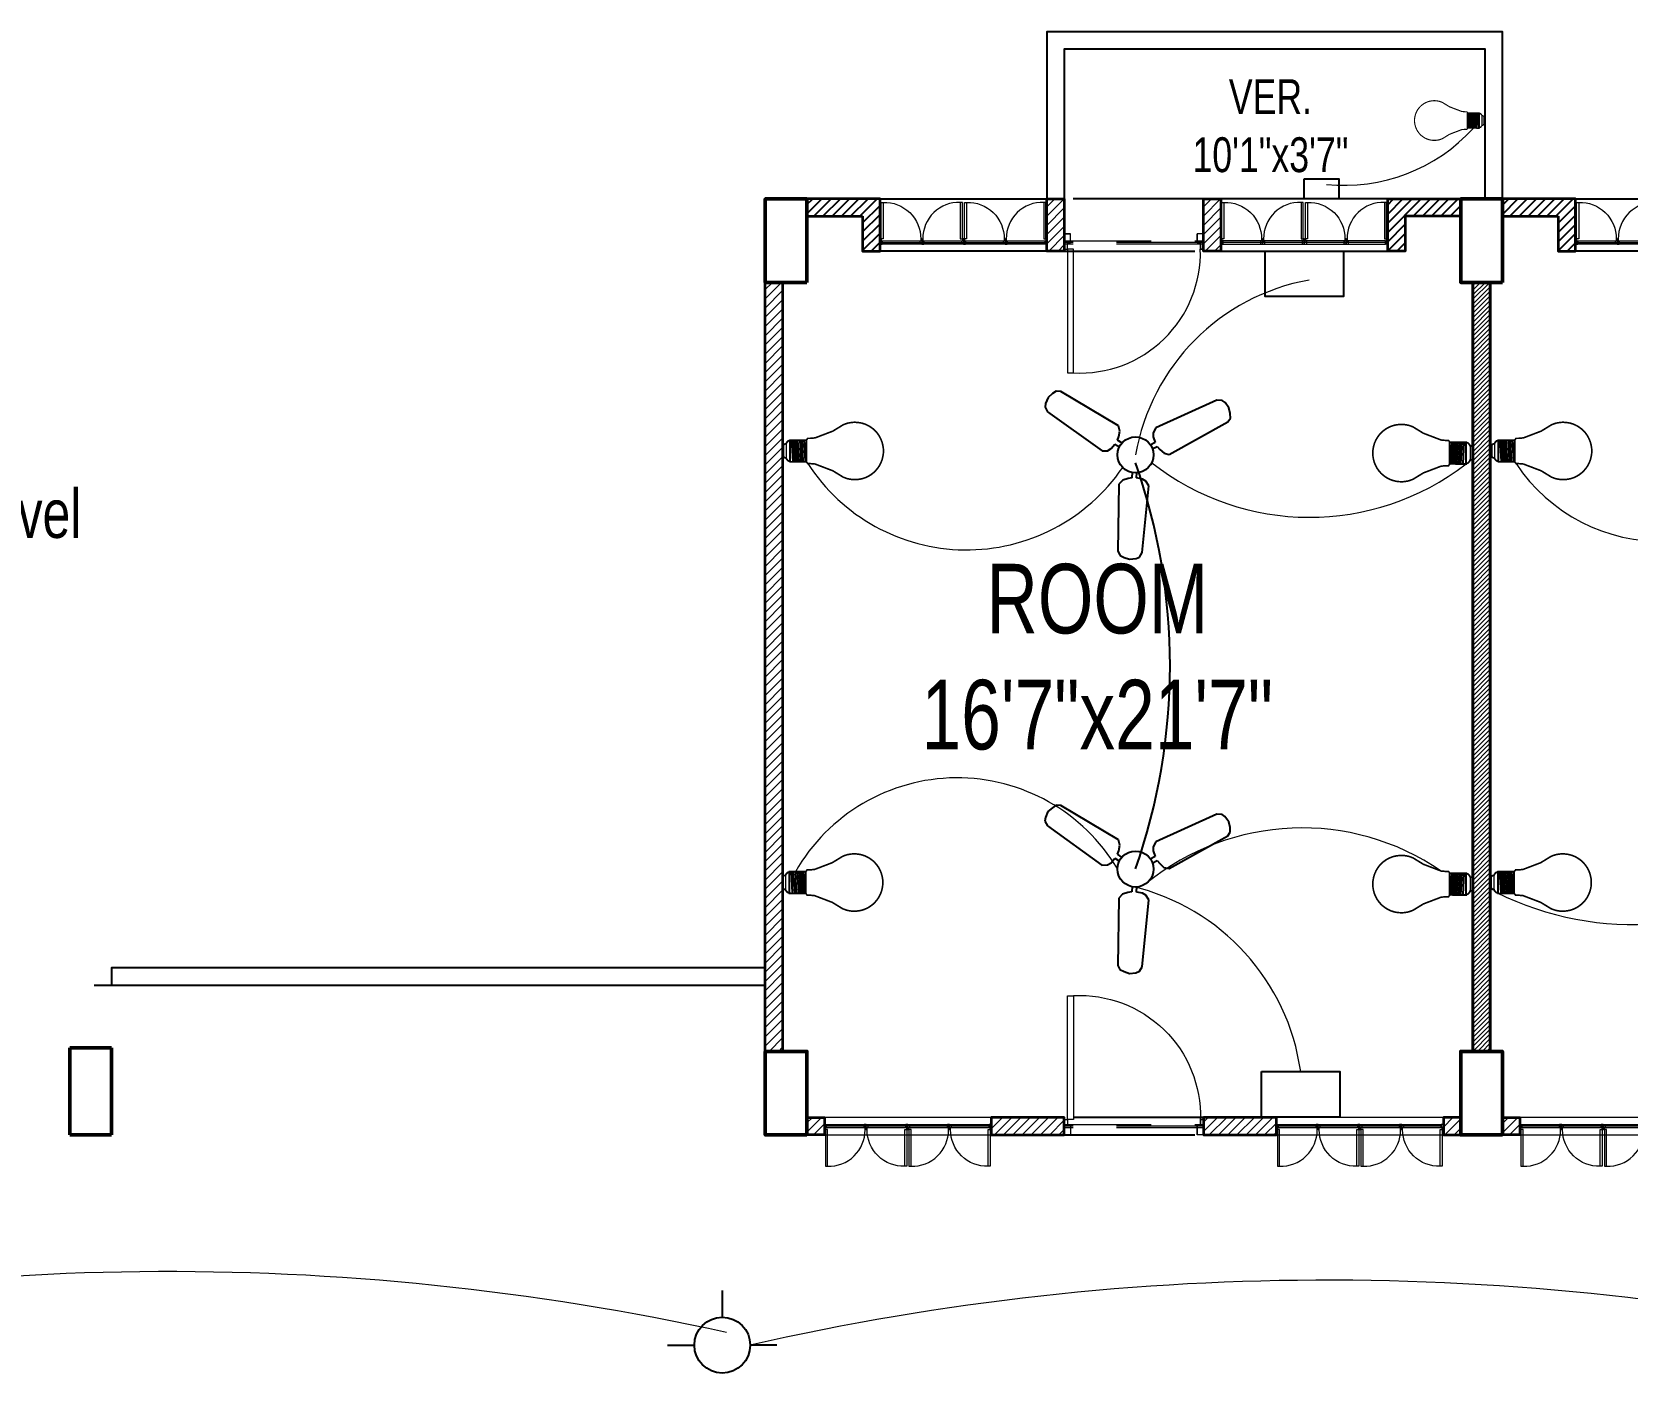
# Model space of a CAD drawing. Extents: x 0 to 3898, y 0 to 1781.
# Drawn here: x 527.7 to 986.5, y 368.3 to 753.8 of the extents above; entities that cross this region are included whole.
import ezdxf

# ---------------------------------------------------------------- set-up
doc = ezdxf.new("R2010")
doc.units = 0
doc.header["$LTSCALE"] = 10
doc.linetypes.add('DASHED2', pattern=[0.375, 0.25, -0.125])
for name, color, linetype, lineweight in [('A-TEXT', 7, 'Continuous', 5), ('ar-DOOR-WOOD', 44, 'Continuous', 0), ('column', 1, 'Continuous', 50), ('e conduit 1', 90, 'Continuous', 5), ('e conduit 2', 210, 'Continuous', 5), ('Main Wall', 250, 'Continuous', 13)]:
    doc.layers.add(name, color=color, linetype=linetype, lineweight=lineweight)
doc.layers.add('DESCCHILD', color=7, linetype='Continuous')
doc.layers.add('hatch brick', color=32, linetype='Continuous', lineweight=0, transparency=0.4)
doc.styles.add('SIMPLE', font='romantic.ttf')
pattern_1 = [(45, (0, 0), (-1.3258252147, 1.3258252147), [])]
pattern_2 = [(45, (-1497551.3946, -132528.2005), (-1.3258252147, 1.3258252147), [])]

# ---------------------------------------------------------------- blocks, each defined once
blk = doc.blocks.new('DOOR_45')
at = {"layer": 'ar-DOOR-WOOD'}
for p, q in [((-11008.75, 15426.44), (-11008.75, 15424.44)), ((-10968.75, 15426.44), (-11008.75, 15426.44)), ((-10968.75, 15427.44), (-10963.75, 15427.44)), ((-10968.75, 15427.44), (-10968.75, 15426.44)), ((-10968.75, 15424.44), (-10968.75, 15426.44)), ((-10968.75, 15426.44), (-10966.75, 15426.44)), ((-10966.75, 15426.44), (-10966.75, 15425.44)), ((-10966.75, 15425.44), (-10963.75, 15425.44)), ((-10963.75, 15427.44), (-10963.75, 15425.44)), ((-11008.75, 15424.44), (-10968.75, 15424.44)), ((-10966.75, 15384.44), (-10963.75, 15384.44)), ((-10966.75, 15383.44), (-10966.75, 15384.44)), ((-10963.75, 15382.44), (-10963.75, 15384.44)), ((-10968.75, 15382.44), (-10968.75, 15383.44)), ((-10968.75, 15383.44), (-10966.75, 15383.44)), ((-10968.75, 15382.44), (-10963.75, 15382.44))]:
    blk.add_line(p, q, dxfattribs=at)
for points in [[(-10968.75, 15426.44), (-11008.75, 15426.44), (-11008.75, 15424.44), (-10968.75, 15424.44)], [(-10963.75, 15427.44), (-10968.75, 15427.44), (-10968.75, 15426.44), (-10966.75, 15426.44), (-10966.75, 15425.44), (-10963.75, 15425.44)], [(-10968.75, 15383.44), (-10968.75, 15382.44), (-10963.75, 15382.44), (-10963.75, 15384.44), (-10966.75, 15384.44), (-10966.75, 15383.44)]]:
    blk.add_lwpolyline(points, close=True, dxfattribs=at)
blk.add_arc((-10969.89, 15422.35), 38.92, 176.9083, 271.677, dxfattribs=at)
blk = doc.blocks.new('DOOR_40')
at = {"layer": 'ar-DOOR-WOOD'}
for p, q in [((-11029.1, 15421.4), (-11064.1, 15421.4)), ((-11064.1, 15421.4), (-11064.1, 15419.4)), ((-11064.1, 15419.4), (-11029.1, 15419.4)), ((-11029.1, 15422.4), (-11024.1, 15422.4)), ((-11029.1, 15422.4), (-11029.1, 15421.4)), ((-11029.1, 15419.4), (-11029.1, 15421.4)), ((-11029.1, 15421.4), (-11027.1, 15421.4)), ((-11027.1, 15421.4), (-11027.1, 15420.4)), ((-11027.1, 15420.4), (-11024.1, 15420.4)), ((-11024.1, 15422.4), (-11024.1, 15420.4)), ((-11029.1, 15383.4), (-11027.1, 15383.4)), ((-11029.1, 15382.4), (-11029.1, 15383.4)), ((-11029.1, 15382.4), (-11024.1, 15382.4)), ((-11027.1, 15383.4), (-11027.1, 15384.4)), ((-11027.1, 15384.4), (-11024.1, 15384.4)), ((-11024.1, 15382.4), (-11024.1, 15384.4))]:
    blk.add_line(p, q, dxfattribs=at)
blk.add_arc((-11029.4, 15418.2), 34.8, 178.03, 270.3561, dxfattribs=at)
blk = doc.blocks.new('room 1')
h = blk.add_hatch()
h.set_pattern_fill('ANSI31', color=256, scale=15)
h.set_pattern_definition(pattern_1)
h.paths.add_polyline_path([(1498318.01, 133229.01), (1498318.01, 133219.01), (1498323.01, 133219.01), (1498323.01, 133234.01), (1498302.01, 133234.01), (1498302.01, 133229.01), (1498302.01, 133229.01)])
h = blk.add_hatch()
h.set_pattern_fill('ANSI31', color=256, scale=15)
h.set_pattern_definition(pattern_1)
h.paths.add_polyline_path([(1498474.01, 133229.01), (1498474.01, 133219.01), (1498469.01, 133219.01), (1498469.01, 133234.01), (1498490.01, 133234.01), (1498490.01, 133229.01), (1498490.01, 133229.01)])
at = {"layer": 'hatch brick'}
h = blk.add_hatch(dxfattribs=at)
h.set_pattern_fill('ANSI31', color=256, scale=15)
h.set_pattern_definition([(45, (69, 2), (-1.3258252147, 1.3258252147), [])])
h.paths.add_polyline_path([(1498376.01, 133234.01), (1498376.01, 133219.01), (1498376.01, 133219.01), (1498371.01, 133219.01), (1498371.01, 133234.01)])
h = blk.add_hatch(dxfattribs=at)
h.set_pattern_fill('ANSI31', color=256, scale=15)
h.set_pattern_definition([(45, (114, 2), (-1.3258252147, 1.3258252147), [])])
h.paths.add_polyline_path([(1498421.01, 133234.01), (1498421.01, 133219.01), (1498421.01, 133219.01), (1498416.01, 133219.01), (1498416.01, 133234.01)])
h = blk.add_hatch(dxfattribs=at)
h.set_pattern_fill('ANSI31', color=256, scale=15)
h.set_pattern_definition(pattern_1)
h.paths.add_polyline_path([(1498298.51, 132989.01), (1498293.51, 132989.01), (1498293.51, 133210.01), (1498298.51, 133210.01)])
h = blk.add_hatch(dxfattribs=at)
h.set_pattern_fill('ANSI31', color=256, scale=15)
h.set_pattern_definition(pattern_1)
h.paths.add_polyline_path([(1498493.51, 132989.01), (1498498.51, 132989.01), (1498498.51, 133210.01), (1498493.51, 133210.01)])
h = blk.add_hatch(dxfattribs=at)
h.set_pattern_fill('ANSI31', color=256, scale=15)
h.set_pattern_definition([(45, (-14.5, 0), (-1.3258252147, 1.3258252147), [])])
h.paths.add_polyline_path([(1498302.01, 132970.01), (1498307.01, 132970.01), (1498307.01, 132965.01), (1498302.01, 132965.01)])
h = blk.add_hatch(dxfattribs=at)
h.set_pattern_fill('ANSI31', color=256, scale=15)
h.set_pattern_definition([(45, (-5, -252), (-1.3258252147, 1.3258252147), [])])
h.paths.add_polyline_path([(1498376.01, 132970.01), (1498355.01, 132970.01), (1498355.01, 132965.01), (1498376.01, 132965.01)])
h = blk.add_hatch(dxfattribs=at)
h.set_pattern_fill('ANSI31', color=256, scale=15)
h.set_pattern_definition([(45, (1.2113, 4e-09), (-1.3258252147, 1.3258252147), [])])
h.paths.add_polyline_path([(1498437.01, 132970.01), (1498416.01, 132970.01), (1498416.01, 132965.01), (1498437.01, 132965.01)])
h = blk.add_hatch(dxfattribs=at)
h.set_pattern_fill('ANSI31', color=256, scale=15)
h.set_pattern_definition(pattern_1)
h.paths.add_polyline_path([(1498490.01, 132970.01), (1498485.01, 132970.01), (1498485.01, 132965.01), (1498490.01, 132965.01)])
for points in [[(1498323.01, 133234.01), (1498371.01, 133234.01), (1498371.01, 133219.01), (1498323.01, 133219.01)], [(1498469.01, 133234.01), (1498421.01, 133234.01), (1498421.01, 133219.01), (1498469.01, 133219.01)]]:
    blk.add_lwpolyline(points, close=True)
at = {"linetype": 'DASHED2', "ltscale": 15}
for points in [[(1498376.01, 133219.01), (1498416.01, 133219.01), (1498416.01, 133234.01), (1498376.01, 133234.01)], [(1498376.01, 132965.01), (1498416.01, 132965.01), (1498416.01, 132970.01), (1498376.01, 132970.01)]]:
    blk.add_lwpolyline(points, close=True, dxfattribs=at)
at = {"layer": 'Main Wall', "color": 1, "lineweight": 50}
for points in [[(1498302.01, 133210.01), (1498290.01, 133210.01), (1498290.01, 133234.01), (1498302.01, 133234.01), (1498302.01, 133210.01)], [(1498502.01, 133210.01), (1498490.01, 133210.01), (1498490.01, 133234.01), (1498502.01, 133234.01), (1498502.01, 133210.01)], [(1498302.01, 132965.01), (1498290.01, 132965.01), (1498290.01, 132989.01), (1498302.01, 132989.01), (1498302.01, 132965.01)], [(1498502.01, 132965.01), (1498490.01, 132965.01), (1498490.01, 132989.01), (1498502.01, 132989.01), (1498502.01, 132965.01)]]:
    blk.add_lwpolyline(points, dxfattribs=at)
at = {"layer": 'Main Wall', "lineweight": 35}
for points in [[(1498318.01, 133229.01), (1498318.01, 133219.01), (1498323.01, 133219.01), (1498323.01, 133234.01), (1498302.01, 133234.01), (1498302.01, 133229.01), (1498302.01, 133229.01), (1498302.01, 133229.01), (1498318.01, 133229.01)], [(1498474.01, 133229.01), (1498474.01, 133219.01), (1498469.01, 133219.01), (1498469.01, 133234.01), (1498490.01, 133234.01), (1498490.01, 133229.01), (1498490.01, 133229.01), (1498490.01, 133229.01), (1498474.01, 133229.01)], [(1498376.01, 132970.01), (1498376.01, 132970.01), (1498355.01, 132970.01), (1498355.01, 132965.01), (1498376.01, 132965.01), (1498376.01, 132970.01)]]:
    blk.add_lwpolyline(points, dxfattribs=at)
for points in [[(1498376.01, 133234.01), (1498376.01, 133219.01), (1498376.01, 133219.01), (1498376.01, 133219.01), (1498371.01, 133219.01), (1498371.01, 133234.01)], [(1498421.01, 133234.01), (1498421.01, 133219.01), (1498421.01, 133219.01), (1498421.01, 133219.01), (1498416.01, 133219.01), (1498416.01, 133234.01)], [(1498298.51, 132989.01), (1498293.51, 132989.01), (1498293.51, 133210.01), (1498298.51, 133210.01)], [(1498493.51, 132989.01), (1498498.51, 132989.01), (1498498.51, 133210.01), (1498493.51, 133210.01)], [(1498302.01, 132970.01), (1498307.01, 132970.01), (1498307.01, 132965.01), (1498302.01, 132965.01)], [(1498437.01, 132970.01), (1498416.01, 132970.01), (1498416.01, 132965.01), (1498437.01, 132965.01)], [(1498490.01, 132970.01), (1498485.01, 132970.01), (1498485.01, 132965.01), (1498490.01, 132965.01)]]:
    blk.add_lwpolyline(points, close=True, dxfattribs=at)
at = {"layer": 'Main Wall', "color": 150}
for points in [[(1498371.01, 133221.01), (1498323.61, 133221.01), (1498323.61, 133222.01), (1498371.01, 133222.01)], [(1498371.01, 133221.01), (1498323.61, 133221.01), (1498323.61, 133221.51), (1498371.01, 133221.51)], [(1498421.01, 133221.01), (1498468.41, 133221.01), (1498468.41, 133222.01), (1498421.01, 133222.01)], [(1498421.01, 133221.01), (1498468.41, 133221.01), (1498468.41, 133221.51), (1498421.01, 133221.51)], [(1498307.01, 132968.01), (1498354.41, 132968.01), (1498354.41, 132967.01), (1498307.01, 132967.01)], [(1498307.01, 132968.01), (1498354.41, 132968.01), (1498354.41, 132967.51), (1498307.01, 132967.51)], [(1498437.61, 132968.01), (1498484.41, 132968.01), (1498484.41, 132967.01), (1498437.61, 132967.01)], [(1498437.61, 132968.01), (1498484.41, 132968.01), (1498484.41, 132967.51), (1498437.61, 132967.51)]]:
    blk.add_lwpolyline(points, close=True, dxfattribs=at)
at = {"layer": 'Main Wall', "color": 150, "linetype": 'DASHED2', "ltscale": 10}
for points in [[(1498376.01, 133222.01), (1498416.01, 133222.01), (1498416.01, 133221.01), (1498376.01, 133221.01)], [(1498376.01, 133222.01), (1498416.01, 133222.01), (1498416.01, 133221.51), (1498376.01, 133221.51)], [(1498376.01, 132968.01), (1498416.01, 132968.01), (1498416.01, 132967.01), (1498376.01, 132967.01)], [(1498376.01, 132968.01), (1498416.01, 132968.01), (1498416.01, 132967.51), (1498376.01, 132967.51)]]:
    blk.add_lwpolyline(points, close=True, dxfattribs=at)
at = {"layer": 'Main Wall'}
for points in [[(1498307.01, 132965.01), (1498355.01, 132965.01), (1498355.01, 132970.01), (1498307.01, 132970.01)], [(1498437.01, 132965.01), (1498485.01, 132965.01), (1498485.01, 132970.01), (1498437.01, 132970.01)]]:
    blk.add_lwpolyline(points, close=True, dxfattribs=at)
at = {"layer": 'Main Wall', "extrusion": (0, 0, -1)}
for name, p, xscale, yscale, zscale, rotation in [('DOOR_40', (-1502949.75, 129913.77), 0.2999999999999545, 0.2999999999999545, -0.2999999999999545, 270), ('DOOR_40', (-1502973.75, 129913.77), 0.2999999999999545, 0.2999999999999545, -0.2999999999999545, 270), ('DOOR_40', (-1493818.28, 129913.77), -0.2999999999999545, 0.2999999999999545, -0.2999999999999545, 90), ('DOOR_40', (-1493842.28, 129913.77), -0.2999999999999545, 0.2999999999999545, -0.2999999999999545, 90), ('DOOR_45', (-1512089.3, 142969.57), -0.8888888888889142, 0.8888888888889142, -0.8888888888889142, 270), ('DOOR_45', (-1512089.3, 123219.46), 0.8888888888889142, 0.8888888888889142, -0.8888888888889142, 270), ('DOOR_40', (-1493704.28, 136275.25), 0.2999999999999545, 0.2999999999999545, -0.2999999999999545, 90), ('DOOR_40', (-1493728.28, 136275.25), 0.2999999999999545, 0.2999999999999545, -0.2999999999999545, 90), ('DOOR_40', (-1493834.28, 136275.25), 0.2999999999999545, 0.2999999999999545, -0.2999999999999545, 90), ('DOOR_40', (-1493858.28, 136275.25), 0.2999999999999545, 0.2999999999999545, -0.2999999999999545, 90)]:
    blk.add_blockref(name, p, dxfattribs=dict(at, xscale=xscale, yscale=yscale, zscale=zscale, rotation=rotation))
at = {"layer": 'Main Wall'}
for p, xscale, yscale, zscale, rotation in [((1493720.28, 129913.77), 0.2999999999999545, 0.2999999999999545, 0.2999999999999545, 270), ((1493744.28, 129913.77), 0.2999999999999545, 0.2999999999999545, 0.2999999999999545, 270), ((1503047.75, 129913.77), -0.2999999999999545, 0.2999999999999545, 0.2999999999999546, 90), ((1503071.75, 129913.77), -0.2999999999999545, 0.2999999999999545, 0.2999999999999546, 90), ((1502933.75, 136275.25), 0.2999999999999546, 0.2999999999999546, 0.2999999999999546, 90), ((1502957.75, 136275.25), 0.2999999999999546, 0.2999999999999546, 0.2999999999999546, 90), ((1503063.75, 136275.25), 0.2999999999999546, 0.2999999999999546, 0.2999999999999546, 90), ((1503087.75, 136275.25), 0.2999999999999546, 0.2999999999999546, 0.2999999999999546, 90)]:
    blk.add_blockref('DOOR_40', p, dxfattribs=dict(at, xscale=xscale, yscale=yscale, zscale=zscale, rotation=rotation))
blk = doc.blocks.new('LED')
for p, q in [((-11.6, -7.7), (11.7, -7.7)), ((-11.6, -11), (11.7, -9.6)), ((-11.6, -13.3), (11.7, -11.8)), ((-11.5, -15.5), (11.8, -14.1)), ((-11.3, -17.8), (11.9, -16.3)), ((-12.1, -25.6), (11.9, -25.6)), ((-11.2, -20), (12.1, -18.6)), ((-11.2, -22.2), (12.1, -20.8)), ((-11.2, -24.5), (12.1, -23.1))]:
    blk.add_line(p, q)
at = {"lineweight": 9}
blk.add_line((7.8, -3.1), (-7.8, -3.1), dxfattribs=at)
for points, const_width in [([(5.3, 0), (5.4, 0), (5.7, 0), (6.1, -0.1), (6.6, -0.3), (7, -0.6), (7.2, -0.9), (7.4, -1.2), (7.5, -1.5), (7.7, -2), (7.7, -2.5), (7.8, -3.1), (7.7, -2.5), (7.7, -2), (7.5, -1.5), (7.4, -1.2), (7.2, -0.9), (7, -0.6), (6.6, -0.3), (6.1, -0.1), (5.7, 0), (5.4, 0), (5.3, 0), (-5.3, 0), (-5.4, 0), (-5.5, 0), (-5.8, 0), (-6.1, -0.1), (-6.4, -0.2), (-6.7, -0.5), (-7, -0.7), (-7.3, -1.1), (-7.6, -1.7), (-7.7, -2.3), (-7.8, -3.1), (-7.8, -3.1), (-7.9, -3.2), (-8.1, -3.2), (-8.3, -3.3), (-8.9, -3.6), (-9.6, -4.1), (-10.3, -4.7), (-11, -5.4), (-11.2, -5.9), (-11.4, -6.4), (-11.6, -7), (-11.6, -7.7), (-12.2, -7.7), (-12.1, -26)], 2), ([(-5.3, 0), (-5.4, 0), (-5.5, 0), (-5.8, 0), (-6.1, -0.1), (-6.4, -0.2), (-6.7, -0.5), (-7, -0.7), (-7.3, -1.1), (-7.6, -1.7), (-7.7, -2.3), (-7.8, -3.1)], 1), ([(11.9, -26.1), (11.9, -7.7), (11.7, -7.7), (11.6, -7), (11.4, -6.4), (11.2, -5.9), (11, -5.4), (10.3, -4.7), (9.6, -4.1), (8.9, -3.6), (8.3, -3.3), (7.9, -3.2), (7.8, -3.1), (7.8, -3.1)], 2), ([(-0.1, -111.1), (-0.2, -111.1), (-1, -111.1), (-1.8, -111.1), (-2.6, -111.1), (-3.4, -111), (-4.2, -110.9), (-5, -110.8), (-5.8, -110.6), (-6.6, -110.5), (-7.4, -110.3), (-8.1, -110.1), (-8.9, -109.9), (-9.6, -109.7), (-10.4, -109.5), (-11.1, -109.2), (-11.8, -108.9), (-12.5, -108.7), (-13.2, -108.3), (-13.9, -108), (-14.6, -107.7), (-15.3, -107.3), (-16, -106.9), (-16.6, -106.6), (-17.3, -106.2), (-17.9, -105.7), (-18.5, -105.3), (-19.2, -104.8), (-19.8, -104.4), (-20.4, -103.9), (-20.9, -103.4), (-21.5, -102.9), (-22.1, -102.4), (-22.6, -101.9), (-23.1, -101.3), (-23.7, -100.8), (-24.2, -100.2), (-24.6, -99.6), (-25.1, -99), (-25.6, -98.4), (-26, -97.8), (-26.5, -97.2), (-26.9, -96.5), (-27.3, -95.9), (-27.7, -95.2), (-28.1, -94.6), (-28.4, -93.9), (-28.8, -93.2), (-29.1, -92.5), (-29.4, -91.8), (-29.7, -91.1), (-30, -90.4), (-30.2, -89.6), (-30.5, -88.9), (-30.7, -88.1), (-30.9, -87.4), (-31.1, -86.6), (-31.2, -85.9), (-31.4, -85.1), (-31.5, -84.3), (-31.6, -83.5), (-31.7, -82.7), (-31.8, -81.9), (-31.8, -81.1), (-31.9, -80.3), (-31.9, -79.5), (-31.9, -78.2), (-31.8, -77), (-31.7, -75.8), (-31.5, -74.6), (-31.3, -73.4), (-31.1, -72.2), (-30.8, -71.1), (-30.4, -69.9), (-30, -68.8), (-29.6, -67.7), (-29.2, -66.6), (-22.1, -55), (-14.6, -35.3), (-14.1, -29.7), (-14.1, -27.1), (-12.1, -25.6)], 1.8), ([(-0.1, -111.1), (0, -111.1), (0.8, -111.1), (1.6, -111.1), (2.5, -111.1), (3.3, -111), (4, -110.9), (4.8, -110.8), (5.6, -110.6), (6.4, -110.5), (7.2, -110.3), (7.9, -110.1), (8.7, -109.9), (9.4, -109.7), (10.2, -109.5), (10.9, -109.2), (11.6, -108.9), (12.3, -108.7), (13, -108.3), (13.7, -108), (14.4, -107.7), (15.1, -107.3), (15.8, -106.9), (16.4, -106.6), (17.1, -106.2), (17.7, -105.7), (18.3, -105.3), (19, -104.8), (19.6, -104.4), (20.2, -103.9), (20.7, -103.4), (21.3, -102.9), (21.9, -102.4), (22.4, -101.9), (22.9, -101.3), (23.5, -100.8), (24, -100.2), (24.5, -99.6), (24.9, -99), (25.4, -98.4), (25.8, -97.8), (26.3, -97.2), (26.7, -96.5), (27.1, -95.9), (27.5, -95.2), (27.9, -94.6), (28.2, -93.9), (28.6, -93.2), (28.9, -92.5), (29.2, -91.8), (29.5, -91.1), (29.8, -90.4), (30, -89.6), (30.3, -88.9), (30.5, -88.1), (30.7, -87.4), (30.9, -86.6), (31, -85.9), (31.2, -85.1), (31.3, -84.3), (31.4, -83.5), (31.5, -82.7), (31.6, -81.9), (31.6, -81.1), (31.7, -80.3), (31.7, -79.5), (31.7, -78.2), (31.6, -77), (31.5, -75.8), (31.3, -74.6), (31.1, -73.4), (30.9, -72.2), (30.6, -71.1), (30.2, -69.9), (29.9, -68.8), (29.4, -67.7), (29, -66.6), (21.9, -55), (14.4, -35.3), (13.9, -29.7), (13.9, -27.1), (11.9, -25.6)], 1.8)]:
    blk.add_lwpolyline(points, dxfattribs=dict(const_width=const_width))
at = {"color": 7, "lineweight": 20}
blk.add_open_spline([(-9.8, -25.6), (-9.8, -25.6), (9.4, -25.6), (9.4, -25.6)], degree=3, dxfattribs=at)
blk = doc.blocks.new('6')
at = {"color": 7}
for p, q in [((3268, -2243), (3260, -2275)), ((3260, -2275), (3351, -2687)), ((3285, -2228), (3268, -2243)), ((3322, -2211), (3285, -2228)), ((3359, -2211), (3322, -2211)), ((3387, -2215), (3359, -2211)), ((3407, -2236), (3387, -2215)), ((3533, -2638), (3407, -2236)), ((3351, -2687), (3378, -2709)), ((3468, -2701), (3489, -2690)), ((3477, -2735), (3468, -2701)), ((3489, -2690), (3518, -2669)), ((3518, -2669), (3533, -2638)), ((3378, -2709), (3403, -2714)), ((3403, -2714), (3440, -2709)), ((3440, -2709), (3450, -2742)), ((3699, -2804), (3666, -2816)), ((4101, -2931), (3699, -2804)), ((3594, -2888), (3628, -2897)), ((3635, -2869), (3601, -2861)), ((3628, -2897), (3627, -2922)), ((3649, -2835), (3635, -2869)), ((3666, -2816), (3649, -2835)), ((3291, -2913), (3005, -3223)), ((3325, -2910), (3291, -2913)), ((3357, -2925), (3325, -2910)), ((3378, -2938), (3357, -2925)), ((3403, -2913), (3378, -2938)), ((3399, -2958), (3423, -2933)), ((3422, -2988), (3399, -2958)), ((3429, -3011), (3422, -2988)), ((3627, -2922), (3631, -2958)), ((3631, -2958), (3650, -2985)), ((3650, -2985), (4061, -3078)), ((4124, -2954), (4101, -2931)), ((4129, -2976), (4124, -2954)), ((4125, -3016), (4129, -2976)), ((3113, -3331), (3424, -3046)), ((3424, -3046), (3429, -3011)), ((4061, -3078), (4089, -3071)), ((4089, -3071), (4107, -3048)), ((4107, -3048), (4125, -3016)), ((3005, -3223), (2997, -3251)), ((2997, -3251), (3008, -3278)), ((3008, -3278), (3026, -3309)), ((3026, -3309), (3059, -3333)), ((3059, -3333), (3081, -3340)), ((3081, -3340), (3113, -3331))]:
    blk.add_line(p, q, dxfattribs=at)
blk.add_circle((3491, -2846), 113, dxfattribs=at)

msp = doc.modelspace()

# ---------------------------------------------------------------- hatches: boundary and pattern name
h = msp.add_hatch()
h.set_pattern_fill('ANSI31', color=256, scale=15)
h.set_pattern_definition(pattern_2)
h.paths.add_polyline_path([(766.62, 700.81), (766.62, 690.81), (771.62, 690.81), (771.62, 705.81), (750.62, 705.81), (750.62, 700.81), (750.62, 700.81)])
h = msp.add_hatch()
h.set_pattern_fill('ANSI31', color=256, scale=15)
h.set_pattern_definition(pattern_2)
h.paths.add_polyline_path([(922.62, 700.81), (922.62, 690.81), (917.62, 690.81), (917.62, 705.81), (938.62, 705.81), (938.62, 700.81), (938.62, 700.81)])
at = {"layer": 'hatch brick'}
h = msp.add_hatch(dxfattribs=at)
h.set_pattern_fill('ANSI31', color=256, scale=15)
h.set_pattern_definition([(45, (-1497482.3946, -132526.2005), (-1.3258252147, 1.3258252147), [])])
h.paths.add_polyline_path([(824.62, 705.81), (824.62, 690.81), (824.62, 690.81), (819.62, 690.81), (819.62, 705.81)])
h = msp.add_hatch(dxfattribs=at)
h.set_pattern_fill('ANSI31', color=256, scale=15)
h.set_pattern_definition([(45, (-1497437.3946, -132526.2005), (-1.3258252147, 1.3258252147), [])])
h.paths.add_polyline_path([(869.62, 705.81), (869.62, 690.81), (869.62, 690.81), (864.62, 690.81), (864.62, 705.81)])
h = msp.add_hatch(dxfattribs=at)
h.set_pattern_fill('ANSI31', color=256, scale=15)
h.set_pattern_definition([(45, (-1497554.8946, -132528.2005), (-1.3258252147, 1.3258252147), [])])
h.paths.add_polyline_path([(743.62, 460.81), (738.62, 460.81), (738.62, 681.81), (743.62, 681.81)])
h = msp.add_hatch(dxfattribs=at)
h.set_pattern_fill('ANSI31', color=256, scale=15)
h.set_pattern_definition(pattern_2)
h.paths.add_polyline_path([(942.12, 460.81), (947.12, 460.81), (947.12, 681.81), (942.12, 681.81)])
h = msp.add_hatch(dxfattribs=at)
h.set_pattern_fill('ANSI31', color=256, scale=15)
h.set_pattern_definition([(45, (-1497565.8946, -132528.2005), (-1.3258252147, 1.3258252147), [])])
h.paths.add_polyline_path([(750.62, 441.81), (755.62, 441.81), (755.62, 436.81), (750.62, 436.81)])
h = msp.add_hatch(dxfattribs=at)
h.set_pattern_fill('ANSI31', color=256, scale=15)
h.set_pattern_definition([(45, (-1497556.3946, -132780.2005), (-1.3258252147, 1.3258252147), [])])
h.paths.add_polyline_path([(824.62, 441.81), (803.62, 441.81), (803.62, 436.81), (824.62, 436.81)])
h = msp.add_hatch(dxfattribs=at)
h.set_pattern_fill('ANSI31', color=256, scale=15)
h.set_pattern_definition([(45, (-1497550.1833, -132528.2005), (-1.3258252147, 1.3258252147), [])])
h.paths.add_polyline_path([(885.62, 441.81), (864.62, 441.81), (864.62, 436.81), (885.62, 436.81)])
h = msp.add_hatch(dxfattribs=at)
h.set_pattern_fill('ANSI31', color=256, scale=15)
h.set_pattern_definition(pattern_2)
h.paths.add_polyline_path([(938.62, 441.81), (933.62, 441.81), (933.62, 436.81), (938.62, 436.81)])

# ---------------------------------------------------------------- linework, layer by layer
at = {"color": 30, "true_color": 0xf8991e}
for p, q in [((726.26, 392.1), (726.26, 384.41)), ((710.54, 376.38), (718.22, 376.38)), ((741.98, 376.38), (734.29, 376.38))]:
    msp.add_line(p, q, dxfattribs=at)
for points in [[(950.62, 705.81), (950.62, 753.81), (819.62, 753.81), (819.62, 705.81)], [(945.62, 705.81), (945.62, 748.81), (824.62, 748.81), (824.62, 705.81)], [(545.62, 479.81), (550.62, 479.81)]]:
    msp.add_lwpolyline(points)
at = {"color": 116, "true_color": 0x136734}
for points in [[(893.62, 711.56), (903.58, 711.56), (903.58, 705.81), (893.62, 705.81)], [(882.37, 690.81), (904.87, 690.81), (904.87, 677.73), (882.37, 677.73)], [(881.33, 455.02), (903.84, 455.02), (903.84, 441.93), (881.33, 441.93)]]:
    msp.add_lwpolyline(points, close=True, dxfattribs=at)
for points in [[(771.62, 705.81), (819.62, 705.81), (819.62, 690.81), (771.62, 690.81)], [(917.62, 705.81), (869.62, 705.81), (869.62, 690.81), (917.62, 690.81)], [(550.62, 479.81), (738.62, 479.81), (738.62, 484.81), (550.62, 484.81)]]:
    msp.add_lwpolyline(points, close=True)
at = {"linetype": 'DASHED2', "ltscale": 15}
for points in [[(824.62, 690.81), (864.62, 690.81), (864.62, 705.81), (824.62, 705.81)], [(824.62, 436.81), (864.62, 436.81), (864.62, 441.81), (824.62, 441.81)]]:
    msp.add_lwpolyline(points, close=True, dxfattribs=at)
at = {"color": 30, "true_color": 0xf8991e}
msp.add_circle((726.26, 376.38), 8.03, dxfattribs=at)
at = {"layer": 'A-TEXT', "color": 3}
for centre, radius, start, end in [((905.99, 621.69), 61.8, 100.2424, 170.1519), ((829.37, 446.11), 63.84, 8.0179, 76.6271)]:
    msp.add_arc(centre, radius, start, end, dxfattribs=at)
at = {"layer": 'column', "ltscale": 2000}
for p, q in [((538.62, 461.81), (550.62, 461.81)), ((538.62, 461.81), (538.62, 436.81)), ((538.62, 461.81), (550.62, 461.81)), ((538.62, 461.81), (538.62, 436.81)), ((550.62, 461.81), (550.62, 436.81)), ((550.62, 461.81), (550.62, 436.81)), ((550.62, 436.81), (538.62, 436.81)), ((550.62, 436.81), (538.62, 436.81))]:
    msp.add_line(p, q, dxfattribs=at)
at = {"layer": 'DESCCHILD', "color": 3}
msp.add_arc((678.19, 571.64), 176.82, 340.711, 19.2709, dxfattribs=at)
at = {"layer": 'e conduit 1'}
for centre, radius, start, end in [((566.82, -348.86), 746.36, 77.56809, 103.66333), ((900.31, -352.7), 747.74, 76.87316, 102.82773)]:
    msp.add_arc(centre, radius, start, end, dxfattribs=at)
at = {"layer": 'e conduit 2'}
for centre, radius, start, end in [((905.16, 759.74), 50.01, 264.0771, 317.8511), ((796.49, 659.36), 54.42, 212.9552, 325.6128), ((895.17, 687.87), 73.57, 231.8879, 307.6726), ((996.34, 657.61), 50.25, 213.6536, 329.8743), ((793.84, 485.8), 53.63, 30.8074, 150.2482), ((892.97, 454.21), 70.82, 55.6008, 129.0586), ((988.33, 586.36), 89.11, 243.7341, 305.3192)]:
    msp.add_arc(centre, radius, start, end, dxfattribs=at)
at = {"layer": 'Main Wall', "color": 1, "lineweight": 50}
for points in [[(750.62, 681.81), (738.62, 681.81), (738.62, 705.81), (750.62, 705.81), (750.62, 681.81)], [(950.62, 681.81), (938.62, 681.81), (938.62, 705.81), (950.62, 705.81), (950.62, 681.81)], [(750.62, 436.81), (738.62, 436.81), (738.62, 460.81), (750.62, 460.81), (750.62, 436.81)], [(950.62, 436.81), (938.62, 436.81), (938.62, 460.81), (950.62, 460.81), (950.62, 436.81)]]:
    msp.add_lwpolyline(points, dxfattribs=at)
at = {"layer": 'Main Wall', "lineweight": 35}
for points in [[(766.62, 700.81), (766.62, 690.81), (771.62, 690.81), (771.62, 705.81), (750.62, 705.81), (750.62, 700.81), (750.62, 700.81), (750.62, 700.81), (766.62, 700.81)], [(922.62, 700.81), (922.62, 690.81), (917.62, 690.81), (917.62, 705.81), (938.62, 705.81), (938.62, 700.81), (938.62, 700.81), (938.62, 700.81), (922.62, 700.81)], [(824.62, 441.81), (824.62, 441.81), (803.62, 441.81), (803.62, 436.81), (824.62, 436.81), (824.62, 441.81)]]:
    msp.add_lwpolyline(points, dxfattribs=at)
for points in [[(824.62, 705.81), (824.62, 690.81), (824.62, 690.81), (824.62, 690.81), (819.62, 690.81), (819.62, 705.81)], [(869.62, 705.81), (869.62, 690.81), (869.62, 690.81), (869.62, 690.81), (864.62, 690.81), (864.62, 705.81)], [(743.62, 460.81), (738.62, 460.81), (738.62, 681.81), (743.62, 681.81)], [(942.12, 460.81), (947.12, 460.81), (947.12, 681.81), (942.12, 681.81)], [(750.62, 441.81), (755.62, 441.81), (755.62, 436.81), (750.62, 436.81)], [(885.62, 441.81), (864.62, 441.81), (864.62, 436.81), (885.62, 436.81)], [(938.62, 441.81), (933.62, 441.81), (933.62, 436.81), (938.62, 436.81)]]:
    msp.add_lwpolyline(points, close=True, dxfattribs=at)
at = {"layer": 'Main Wall', "color": 150}
for points in [[(819.62, 692.81), (772.22, 692.81), (772.22, 693.81), (819.62, 693.81)], [(819.62, 692.81), (772.22, 692.81), (772.22, 693.31), (819.62, 693.31)], [(869.62, 692.81), (917.02, 692.81), (917.02, 693.81), (869.62, 693.81)], [(869.62, 692.81), (917.02, 692.81), (917.02, 693.31), (869.62, 693.31)], [(755.62, 439.81), (803.02, 439.81), (803.02, 438.81), (755.62, 438.81)], [(755.62, 439.81), (803.02, 439.81), (803.02, 439.31), (755.62, 439.31)], [(886.22, 439.81), (933.02, 439.81), (933.02, 438.81), (886.22, 438.81)], [(886.22, 439.81), (933.02, 439.81), (933.02, 439.31), (886.22, 439.31)]]:
    msp.add_lwpolyline(points, close=True, dxfattribs=at)
at = {"layer": 'Main Wall', "color": 150, "linetype": 'DASHED2', "ltscale": 10}
for points in [[(824.62, 693.81), (864.62, 693.81), (864.62, 692.81), (824.62, 692.81)], [(824.62, 693.81), (864.62, 693.81), (864.62, 693.31), (824.62, 693.31)], [(824.62, 439.81), (864.62, 439.81), (864.62, 438.81), (824.62, 438.81)], [(824.62, 439.81), (864.62, 439.81), (864.62, 439.31), (824.62, 439.31)]]:
    msp.add_lwpolyline(points, close=True, dxfattribs=at)
at = {"layer": 'Main Wall'}
for points in [[(755.62, 436.81), (803.62, 436.81), (803.62, 441.81), (755.62, 441.81)], [(885.62, 436.81), (933.62, 436.81), (933.62, 441.81), (885.62, 441.81)]]:
    msp.add_lwpolyline(points, close=True, dxfattribs=at)

# ---------------------------------------------------------------- block references
at = {"color": 1}
for p, xscale, yscale, zscale, rotation in [((945.26, 728.36), -0.1793349189005943, 0.1793349189005943, 0.1793349189005943, 269.9999999998945), ((743.8, 633.4), 0.2590482185936613, 0.2590482185936613, 0.2590482185936613, 90), ((942.12, 632.79), -0.2590482185936613, 0.2590482185936613, 0.2590482185936613, 270), ((947.49, 633.4), 0.2590482185936613, 0.2590482185936613, 0.2590482185936613, 90), ((743.63, 509.36), 0.2590482185936613, 0.2590482185936613, 0.2590482185936613, 90), ((942.12, 508.91), -0.2590482185936613, 0.2590482185936613, 0.2590482185936613, 270), ((947.36, 509.36), 0.2590482185936613, 0.2590482185936613, 0.2590482185936613, 90)]:
    msp.add_blockref('LED', p, dxfattribs=dict(at, xscale=xscale, yscale=yscale, zscale=zscale, rotation=rotation))
at = {"extrusion": (0, 0, -1), "xscale": -1, "zscale": -1}
msp.add_blockref('room 1', (1497351.39, -132528.2), dxfattribs=at)
at = {"color": 40, "true_color": 0xf8d731, "xscale": 0.04578869434389712, "yscale": 0.04578869434389712, "zscale": 0.04578869434389712, "rotation": 41.8550425353075}
for p in [(639.09, 622.64), (639.07, 503.62)]:
    msp.add_blockref('6', p, dxfattribs=at)
at = {"layer": 'Main Wall', "extrusion": (0, 0, -1)}
for name, p, xscale, yscale, zscale, rotation in [('DOOR_40', (-5398.35, -2614.43), 0.2999999999999545, 0.2999999999999545, -0.2999999999999545, 270), ('DOOR_40', (-5422.35, -2614.43), 0.2999999999999545, 0.2999999999999545, -0.2999999999999545, 270), ('DOOR_40', (-5496.35, -2614.43), 0.2999999999999545, 0.2999999999999545, -0.2999999999999546, 270), ('DOOR_40', (-5520.35, -2614.43), 0.2999999999999545, 0.2999999999999545, -0.2999999999999546, 270), ('DOOR_45', (-14537.9, -9308.74), 0.8888888888889142, 0.8888888888889142, -0.8888888888889142, 270), ('DOOR_40', (3847.11, 3747.05), 0.2999999999999545, 0.2999999999999545, -0.2999999999999545, 90), ('DOOR_40', (3823.11, 3747.05), 0.2999999999999545, 0.2999999999999545, -0.2999999999999545, 90), ('DOOR_40', (3717.11, 3747.05), 0.2999999999999545, 0.2999999999999545, -0.2999999999999545, 90), ('DOOR_40', (3693.11, 3747.05), 0.2999999999999545, 0.2999999999999545, -0.2999999999999545, 90)]:
    msp.add_blockref(name, p, dxfattribs=dict(at, xscale=xscale, yscale=yscale, zscale=zscale, rotation=rotation))
at = {"layer": 'Main Wall'}
for name, p, xscale, yscale, zscale, rotation in [('DOOR_40', (-3831.11, -2614.43), 0.2999999999999545, 0.2999999999999545, 0.2999999999999545, 270), ('DOOR_40', (-3807.11, -2614.43), 0.2999999999999545, 0.2999999999999545, 0.2999999999999545, 270), ('DOOR_40', (-3733.11, -2614.43), 0.2999999999999545, 0.2999999999999545, 0.2999999999999545, 270), ('DOOR_40', (-3709.11, -2614.43), 0.2999999999999545, 0.2999999999999545, 0.2999999999999545, 270), ('DOOR_45', (14537.9, 10441.37), 0.8888888888889142, 0.8888888888889142, 0.8888888888889142, 90), ('DOOR_40', (5382.35, 3747.05), 0.2999999999999546, 0.2999999999999546, 0.2999999999999546, 90), ('DOOR_40', (5406.35, 3747.05), 0.2999999999999546, 0.2999999999999546, 0.2999999999999546, 90), ('DOOR_40', (5512.35, 3747.05), 0.2999999999999546, 0.2999999999999546, 0.2999999999999546, 90), ('DOOR_40', (5536.35, 3747.05), 0.2999999999999546, 0.2999999999999546, 0.2999999999999546, 90)]:
    msp.add_blockref(name, p, dxfattribs=dict(at, xscale=xscale, yscale=yscale, zscale=zscale, rotation=rotation))

# ---------------------------------------------------------------- texts
at = {"layer": 'A-TEXT', "attachment_point": 9, "style": 'SIMPLE'}
for s, insert, char_height, width in [('\\pxqc;{\\fSwis721 LtCn BT|b0|i0|c0|p34;VER.\\P10\'1"x3\'7"}', (920.62, 713.38), 10, 73.4593), ("\\pxqc;{\\fSwis721 LtCn BT|b0|i0|c0|p34;+2' from Ground Level }", (544.44, 608.18), 14, 146.9187), ('\\pxqc;{\\fSwis721 LtCn BT|b0|i0|c0|p34;ROOM\\P16\'7"x21\'7"}', (907.56, 547.31), 20, 146.9187)]:
    msp.add_mtext(s, dxfattribs=dict(at, insert=insert, char_height=char_height, width=width))

doc.saveas('drawing.dxf')
